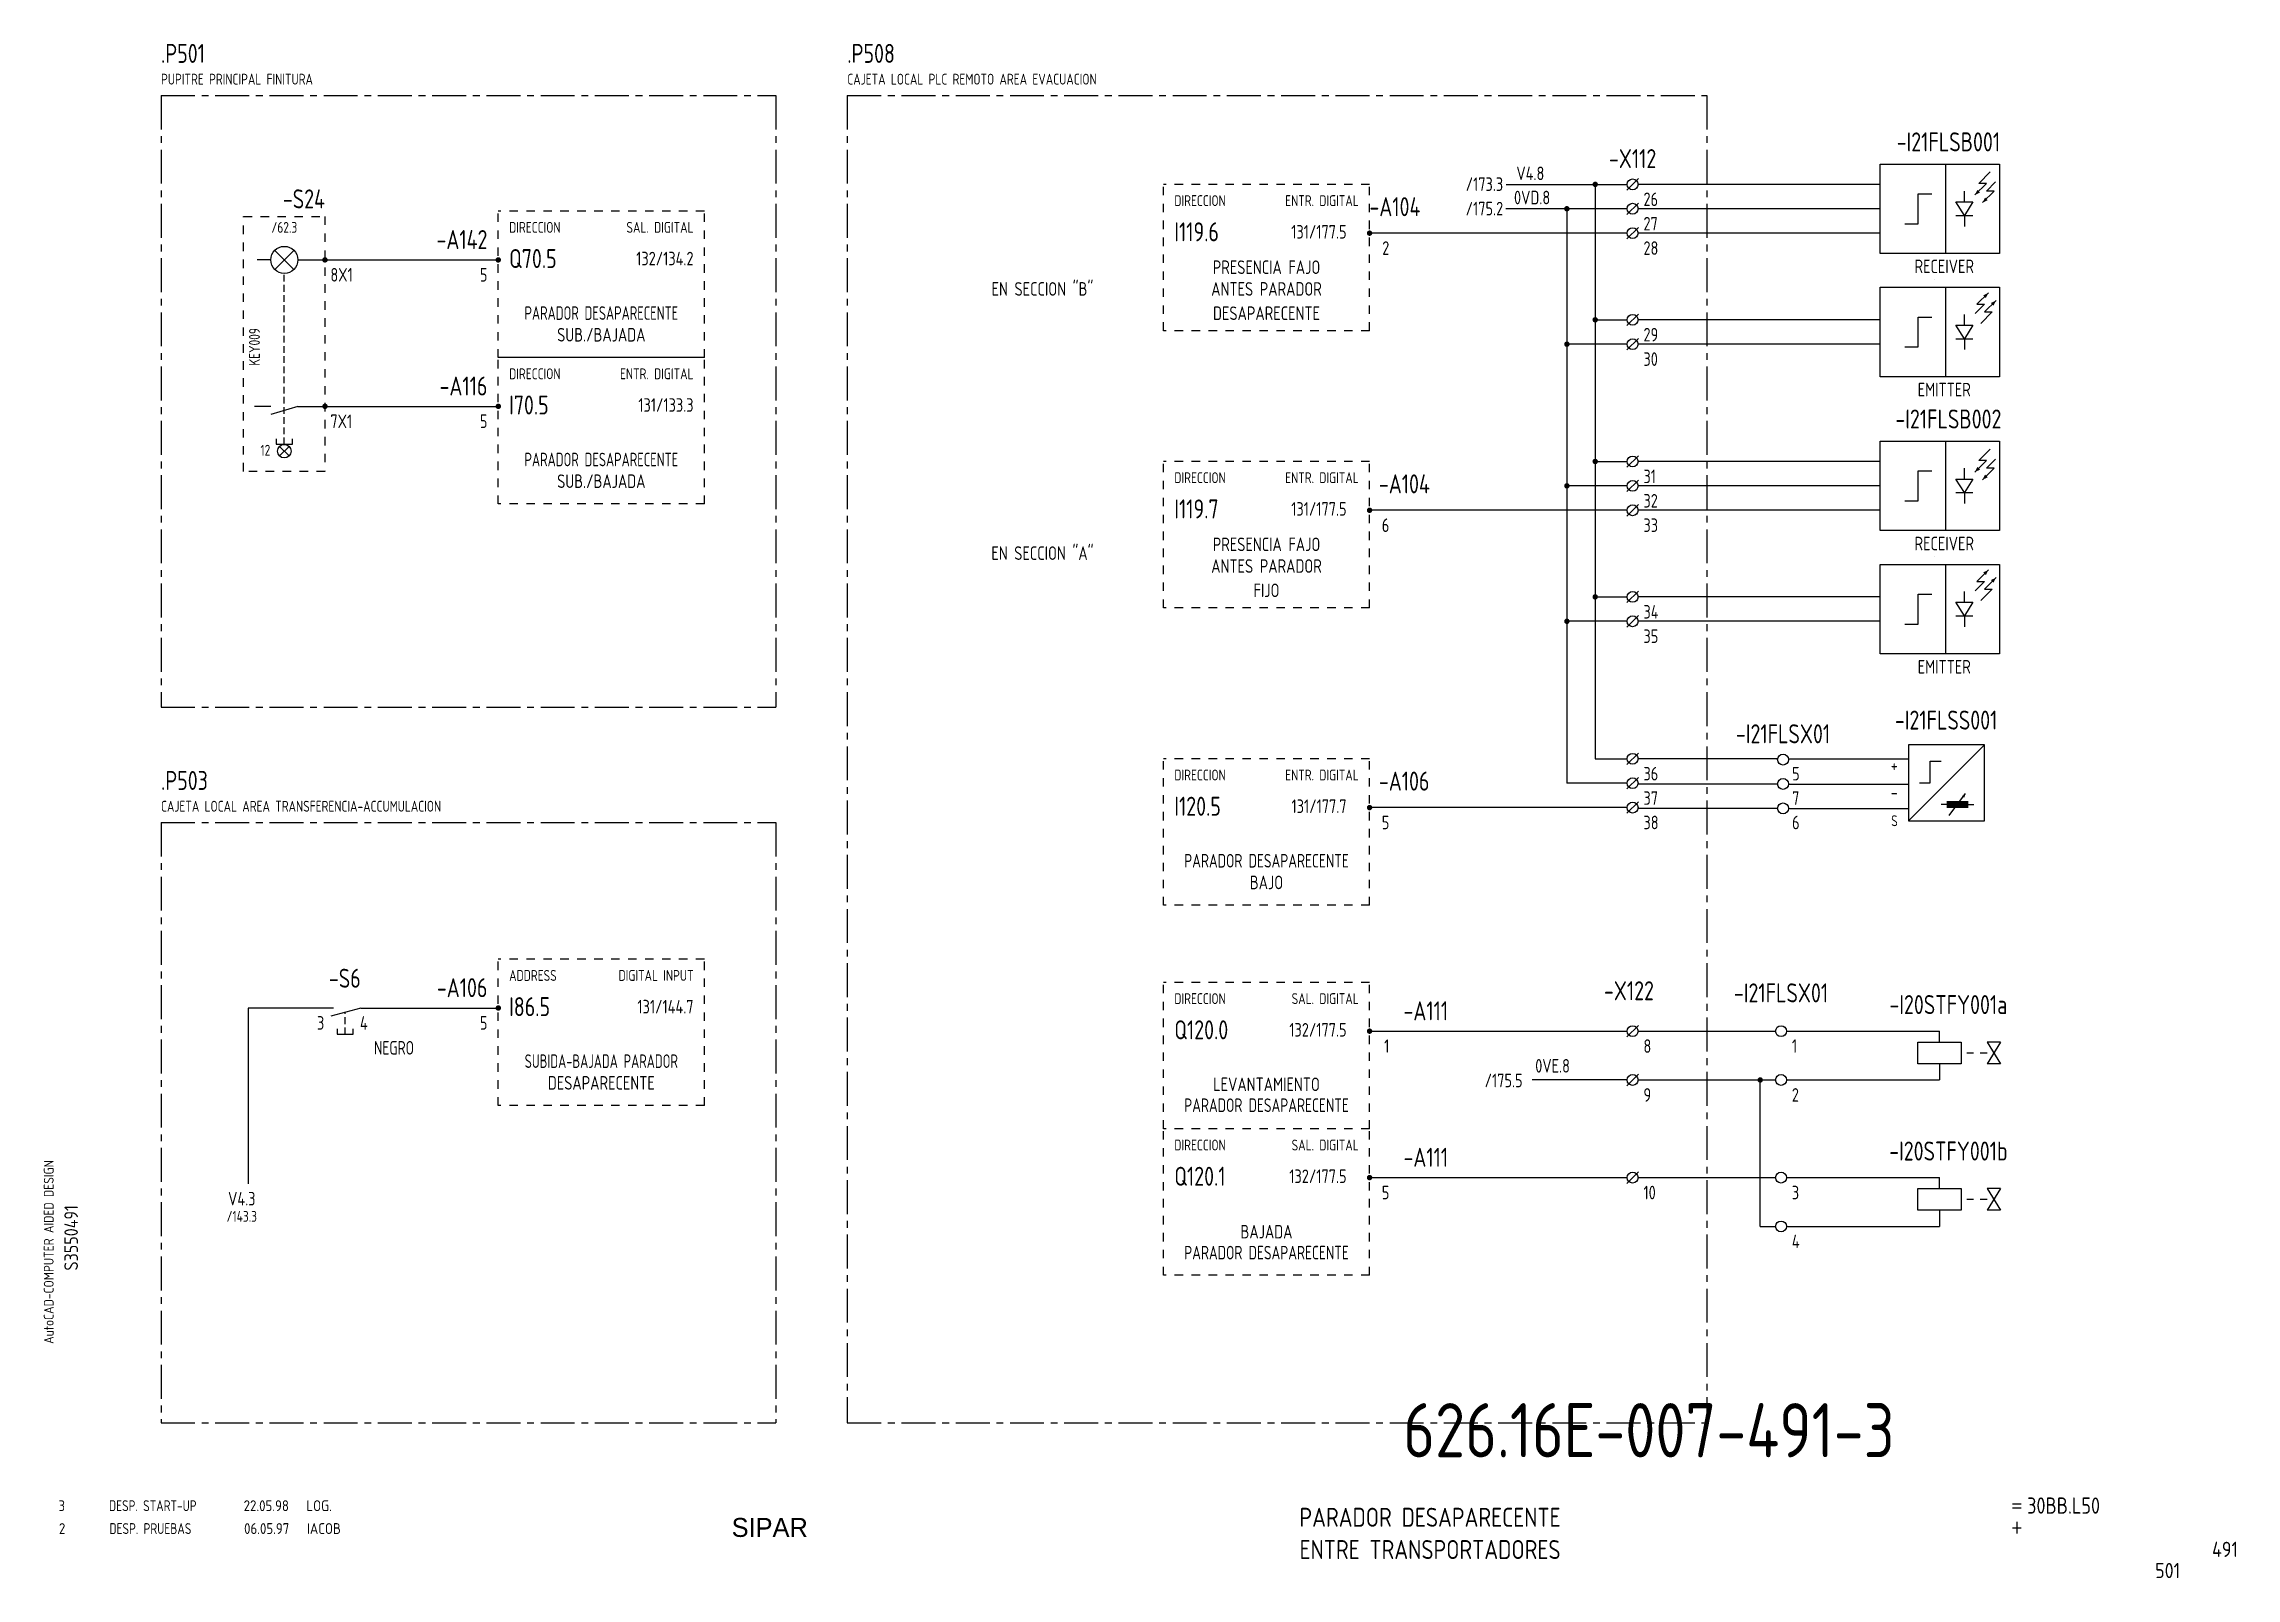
# Model space of a CAD drawing. Extents: x 10 to 414, y 6 to 289.
import ezdxf
from ezdxf.enums import TextEntityAlignment as Align

# ---------------------------------------------------------------- set-up
doc = ezdxf.new("R2010")
doc.units = 0
doc.header["$LTSCALE"] = 5
doc.header["$MEASUREMENT"] = 0
for name, pattern in [('CENTER', [2, 1.25, -0.25, 0.25, -0.25]), ('HIDDEN', [0.375, 0.25, -0.125]), ('HIDDEN1', [0.625, 0.3125, -0.3125])]:
    doc.linetypes.add(name, pattern=pattern)
doc.layers.get('0').update_dxf_attribs({"linetype": 'CONTINUOUS'})
doc.layers.add('CART', color=7, linetype='CONTINUOUS')
doc.styles.add('DIN', font='DIN.shx', dxfattribs={"width": 0.85})
doc.styles.add('N', font='ROMANS', dxfattribs={"width": 0.85, "height": 3})
doc.styles.add('SIMPLEX', font='SIMPLEX', dxfattribs={"width": 0.85})
doc.styles.add('X', font='UNIV.SHX', dxfattribs={"height": 3.5})

# ---------------------------------------------------------------- blocks, each defined once
blk = doc.blocks.new('B5-3')
at = {"linetype": 'Continuous', "const_width": 0.5}
blk.add_lwpolyline([(-0.25, 0, 1), (0.25, 0, 1)], format="xyb", close=True, dxfattribs=at)
blk = doc.blocks.new('NORMALE')
at = {"linetype": 'Continuous'}
blk.add_line((-1.06, -1.06), (1.06, 1.06), dxfattribs=at)
at = {"color": 7}
blk.add_circle((0, 0), 1, dxfattribs=at)
at = {"color": 7, "style": 'SIMPLEX', "flags": 9}
for tag, p in [('QUADRO', (-7.5, 4)), ('SEZIONE', (-7.5, 2.5)), ('NUMO', (-7.5, 1)), ('NUMM', (-7.5, -0.5)), ('NOTEM', (-7.5, -2)), ('NOTEV', (-7.5, -3.5)), ('UTENZA', (-7.5, -5)), ('RIP', (-7.5, -6.5)), ('RAGGIO', (-7.5, -8))]:
    blk.add_attdef(tag, p, '', height=1, dxfattribs=at)
at = {"color": 3, "style": 'SIMPLEX', "flags": 8}
for tag, p in [('NUMI', (1.5, 0.5)), ('MORSETTIERA', (1.5, -2.5))]:
    blk.add_attdef(tag, p, '', height=2, dxfattribs=at)
blk = doc.blocks.new('REV2')
at = {"color": 3, "style": 'DIN'}
for s, width, p in [('2', 0.9, (12.45, 13.79)), ('DESP. PRUEBAS', 0.8, (21.76, 13.79)), ('06.05.97', 0.9, (46.59, 13.79)), ('IACOB', 0.9, (58.16, 13.79))]:
    blk.add_text(s, height=2, dxfattribs=dict(at, width=width)).set_placement(p)
blk = doc.blocks.new('DESP')
at = {"color": 3, "style": 'DIN'}
for s, width, p in [('3', 0.9, (7.45, 13.02)), ('DESP. START-UP', 0.8, (16.76, 13.02)), ('22.05.98', 0.9, (41.59, 13.02)), ('LOG.', 0.9, (53.16, 13.02))]:
    blk.add_text(s, height=2, dxfattribs=dict(at, width=width)).set_placement(p)

msp = doc.modelspace()

# ---------------------------------------------------------------- linework, layer by layer
at = {"color": 3, "linetype": 'CENTER'}
for p, q in [((31.27, 279), (144.62, 279)), ((31.27, 279), (31.27, 166.22)), ((144.62, 279), (144.62, 166.22)), ((157.8, 279), (157.8, 34.27)), ((157.8, 279), (316.27, 279)), ((316.27, 279), (316.27, 34.27)), ((31.27, 166.22), (144.62, 166.22)), ((31.27, 144.96), (144.62, 144.96)), ((31.27, 144.96), (31.27, 34.27)), ((144.62, 144.96), (144.62, 34.27)), ((31.27, 34.27), (144.62, 34.27)), ((157.8, 34.27), (316.27, 34.27))]:
    msp.add_line(p, q, dxfattribs=at)
for p, q in [((348.25, 266.36), (370.25, 266.36)), ((348.25, 249.86), (348.25, 266.36)), ((360.25, 266.36), (360.25, 249.86)), ((370.25, 266.36), (370.25, 249.86)), ((279.26, 262.61), (301.59, 262.61)), ((348.25, 262.61), (303.59, 262.61)), ((348.25, 258.11), (303.59, 258.11)), ((348.25, 253.61), (303.59, 253.61)), ((51.5, 248.68), (49, 248.68)), ((56.5, 248.68), (61.5, 248.68)), ((61.5, 248.68), (93.45, 248.68)), ((370.25, 249.86), (348.25, 249.86)), ((348.25, 243.64), (370.25, 243.64)), ((348.25, 227.14), (348.25, 243.64)), ((360.25, 243.64), (360.25, 227.14)), ((370.25, 243.64), (370.25, 227.14)), ((295.69, 237.64), (301.59, 237.64)), ((348.25, 237.64), (303.59, 237.64)), ((348.25, 233.14), (303.59, 233.14)), ((370.25, 227.14), (348.25, 227.14)), ((51.5, 221.68), (48.5, 221.68)), ((56.5, 221.68), (51.5, 220.18)), ((56.5, 221.68), (61.5, 221.68)), ((61.5, 221.68), (93.45, 221.68)), ((52.5, 215.68), (52.5, 214.68)), ((52.5, 214.68), (55.5, 214.68)), ((55.5, 214.68), (55.5, 215.68)), ((348.25, 198.77), (348.25, 215.27)), ((348.25, 215.27), (370.25, 215.27)), ((360.25, 215.27), (360.25, 198.77)), ((370.25, 215.27), (370.25, 198.77)), ((295.69, 211.52), (301.59, 211.52)), ((348.25, 211.52), (303.59, 211.52)), ((348.25, 207.02), (303.59, 207.02)), ((348.25, 202.52), (303.59, 202.52)), ((370.25, 198.77), (348.25, 198.77)), ((348.25, 176.05), (348.25, 192.55)), ((348.25, 192.55), (370.25, 192.55)), ((360.25, 192.55), (360.25, 176.05)), ((370.25, 192.55), (370.25, 176.05)), ((295.69, 186.55), (301.59, 186.55)), ((348.25, 186.55), (303.59, 186.55)), ((348.25, 182.05), (303.59, 182.05)), ((370.25, 176.05), (348.25, 176.05)), ((353.47, 145.28), (367.47, 159.28)), ((353.47, 159.28), (353.47, 145.28)), ((367.47, 159.28), (353.47, 159.28)), ((367.47, 145.28), (367.47, 159.28)), ((295.69, 156.71), (301.59, 156.71)), ((357.47, 152.28), (357.47, 156.28)), ((357.47, 156.28), (359.47, 156.28)), ((355.47, 152.28), (357.47, 152.28)), ((360.97, 146.28), (363.97, 150.28)), ((360.47, 148.28), (359.47, 148.28)), ((364.47, 148.28), (365.47, 148.28)), ((353.47, 145.28), (367.47, 145.28)), ((47.32, 110.76), (47.32, 78.36)), ((63.09, 110.76), (47.32, 110.76)), ((68.09, 110.76), (62.59, 109.26)), ((68.09, 110.76), (93.45, 110.76)), ((63.72, 106.94), (63.72, 105.94)), ((63.72, 105.94), (66.72, 105.94)), ((66.72, 105.94), (66.72, 106.94)), ((254.09, 106.49), (301.59, 106.49)), ((303.59, 106.49), (328.95, 106.49)), ((330.95, 106.49), (359.19, 106.49)), ((364.19, 102.49), (365.44, 102.49)), ((366.69, 102.49), (367.94, 102.49)), ((303.59, 97.49), (328.95, 97.49)), ((330.95, 97.49), (359.19, 97.49)), ((254.09, 79.49), (301.59, 79.49)), ((303.59, 79.49), (328.95, 79.49)), ((330.95, 79.49), (359.19, 79.49)), ((364.19, 75.49), (365.44, 75.49)), ((366.69, 75.49), (367.94, 75.49)), ((326.11, 70.49), (328.95, 70.49)), ((330.95, 70.49), (359.19, 70.49))]:
    msp.add_line(p, q)
at = {"color": 1}
for p, q in [((365.69, 260.65), (367.81, 262.78)), ((366.4, 262.78), (368.52, 264.9)), ((367.81, 262.78), (366.4, 262.78)), ((367.81, 261.36), (369.51, 263.06)), ((367.11, 259.24), (369.23, 261.36)), ((369.23, 261.36), (367.81, 261.36)), ((368.17, 242.61), (366.05, 240.49)), ((367.47, 240.49), (365.77, 238.79)), ((366.05, 240.49), (367.47, 240.49)), ((368.88, 239.08), (366.76, 236.95)), ((369.59, 241.2), (367.47, 239.08)), ((367.47, 239.08), (368.88, 239.08)), ((365.69, 209.56), (367.81, 211.68)), ((366.4, 211.68), (368.52, 213.8)), ((367.81, 211.68), (366.4, 211.68)), ((367.11, 208.15), (369.23, 210.27)), ((367.81, 210.27), (369.51, 211.96)), ((369.23, 210.27), (367.81, 210.27)), ((368.17, 191.52), (366.05, 189.4)), ((369.59, 190.1), (367.47, 187.98)), ((367.47, 189.4), (365.77, 187.7)), ((366.05, 189.4), (367.47, 189.4)), ((368.88, 187.98), (366.76, 185.86)), ((367.47, 187.98), (368.88, 187.98))]:
    msp.add_line(p, q, dxfattribs=at)
at = {"linetype": 'HIDDEN1'}
for p, q in [((254.09, 262.61), (216.09, 262.61)), ((216.09, 235.61), (216.09, 262.61)), ((254.09, 235.61), (254.09, 262.61)), ((46.5, 209.68), (46.5, 256.68)), ((46.5, 256.68), (61.5, 256.68)), ((61.5, 256.68), (61.5, 209.68)), ((131.45, 257.68), (93.45, 257.68)), ((93.45, 230.68), (93.45, 257.68)), ((131.45, 230.68), (131.45, 257.68)), ((254.09, 235.61), (216.09, 235.61)), ((93.45, 203.68), (93.45, 230.68)), ((131.45, 203.68), (131.45, 230.68)), ((216.09, 184.52), (216.09, 211.52)), ((254.09, 211.52), (216.09, 211.52)), ((254.09, 184.52), (254.09, 211.52)), ((61.5, 209.68), (46.5, 209.68)), ((131.45, 203.68), (93.45, 203.68)), ((254.09, 184.52), (216.09, 184.52)), ((216.09, 129.71), (216.09, 156.71)), ((254.09, 156.71), (216.09, 156.71)), ((254.09, 129.71), (254.09, 156.71)), ((254.09, 129.71), (216.09, 129.71)), ((131.45, 119.76), (93.45, 119.76)), ((93.45, 92.76), (93.45, 119.76)), ((131.45, 92.76), (131.45, 119.76)), ((254.09, 115.49), (216.09, 115.49)), ((216.09, 88.49), (216.09, 115.49)), ((254.09, 88.49), (254.09, 115.49)), ((131.45, 92.76), (93.45, 92.76)), ((254.09, 88.49), (216.09, 88.49)), ((216.09, 61.49), (216.09, 88.49)), ((254.09, 61.49), (254.09, 88.49)), ((254.09, 61.49), (216.09, 61.49))]:
    msp.add_line(p, q, dxfattribs=at)
at = {"linetype": 'Continuous'}
for p, q in [((295.69, 262.61), (295.69, 156.71)), ((363.75, 256.86), (362.19, 259.36)), ((362.19, 259.36), (365.31, 259.36)), ((363.75, 259.36), (363.75, 261.36)), ((365.31, 259.36), (363.75, 256.86)), ((301.59, 258.11), (279.23, 258.11)), ((290.47, 258.11), (290.47, 152.21)), ((362.19, 256.86), (365.31, 256.86)), ((363.75, 256.86), (363.75, 254.86)), ((301.59, 253.61), (254.09, 253.61)), ((55.77, 246.91), (52.23, 250.44)), ((52.23, 246.91), (55.77, 250.44)), ((363.75, 236.64), (363.75, 238.64)), ((362.19, 236.64), (365.31, 236.64)), ((363.75, 234.14), (362.19, 236.64)), ((365.31, 236.64), (363.75, 234.14)), ((131.45, 230.68), (93.45, 230.68)), ((301.59, 233.14), (290.47, 233.14)), ((362.19, 234.14), (365.31, 234.14)), ((363.75, 234.14), (363.75, 232.14)), ((53.12, 212.54), (54.88, 214.3)), ((54.88, 212.54), (53.12, 214.3)), ((363.75, 208.27), (363.75, 210.27)), ((301.59, 207.02), (290.47, 207.02)), ((363.75, 205.77), (362.19, 208.27)), ((362.19, 208.27), (365.31, 208.27)), ((365.31, 208.27), (363.75, 205.77)), ((301.59, 202.52), (254.09, 202.52)), ((362.19, 205.77), (365.31, 205.77)), ((363.75, 205.77), (363.75, 203.77)), ((363.75, 185.55), (363.75, 187.55)), ((301.59, 182.05), (290.47, 182.05)), ((362.19, 185.55), (365.31, 185.55)), ((363.75, 183.05), (362.19, 185.55)), ((362.19, 183.05), (365.31, 183.05)), ((365.31, 185.55), (363.75, 183.05)), ((363.75, 183.05), (363.75, 181.05)), ((329.32, 156.71), (303.59, 156.71)), ((331.32, 156.71), (353.47, 156.71)), ((301.59, 152.21), (290.47, 152.21)), ((329.32, 152.05), (303.59, 152.05)), ((331.32, 152.05), (353.47, 152.05)), ((301.59, 147.71), (254.09, 147.71)), ((329.32, 147.56), (303.59, 147.56)), ((331.32, 147.56), (353.47, 147.56)), ((359.19, 104.49), (359.19, 106.49)), ((355.19, 104.49), (363.19, 104.49)), ((355.19, 100.49), (355.19, 104.49)), ((363.19, 104.49), (363.19, 100.49)), ((370.44, 104.49), (367.94, 100.49)), ((367.94, 104.49), (370.44, 100.49)), ((370.44, 104.49), (367.94, 104.49)), ((301.59, 97.49), (284.06, 97.49)), ((326.11, 70.49), (326.11, 97.49)), ((363.19, 100.49), (355.19, 100.49)), ((359.19, 100.49), (359.19, 97.49)), ((370.44, 100.49), (367.94, 100.49)), ((355.19, 77.49), (363.19, 77.49)), ((355.19, 73.49), (355.19, 77.49)), ((359.19, 77.49), (359.19, 79.49)), ((363.19, 77.49), (363.19, 73.49)), ((367.94, 77.49), (370.44, 73.49)), ((370.44, 77.49), (367.94, 73.49)), ((370.44, 77.49), (367.94, 77.49)), ((363.19, 73.49), (355.19, 73.49)), ((359.19, 73.49), (359.19, 70.49)), ((370.44, 73.49), (367.94, 73.49))]:
    msp.add_line(p, q, dxfattribs=at)
at = {"linetype": 'HIDDEN'}
for p, q in [((54, 214.68), (54, 246.18)), ((65.22, 105.93), (65.22, 109.98))]:
    msp.add_line(p, q, dxfattribs=at)
at = {"color": 5, "linetype": 'Continuous'}
for p, q in [((358.16, 245.03), (358.16, 245.03)), ((358.16, 193.94), (358.16, 193.94))]:
    msp.add_line(p, q, dxfattribs=at)
at = {"color": 2}
for points in [[(352.75, 255.36), (355.25, 255.36), (355.25, 260.86), (357.75, 260.86)], [(352.75, 232.64), (355.25, 232.64), (355.25, 238.14), (357.75, 238.14)], [(352.75, 204.27), (355.25, 204.27), (355.25, 209.77), (357.75, 209.77)], [(352.75, 181.55), (355.25, 181.55), (355.25, 187.05), (357.75, 187.05)]]:
    msp.add_lwpolyline(points, dxfattribs=at)
at = {"color": 1}
for points in [[(365.69, 260.65, 0, 0.7, 0), (366.4, 261.36, 0.7, 0.7, 0)], [(367.11, 259.24, 0, 0.7, 0), (367.81, 259.95, 0.7, 0.7, 0)], [(368.17, 242.61, 0, 0.7, 0), (367.47, 241.9, 0.7, 0.7, 0)], [(369.59, 241.2, 0, 0.7, 0), (368.88, 240.49, 0.7, 0.7, 0)], [(365.69, 209.56, 0, 0.7, 0), (366.4, 210.27, 0.7, 0.7, 0)], [(367.11, 208.15, 0, 0.7, 0), (367.81, 208.85, 0.7, 0.7, 0)], [(368.17, 191.52, 0, 0.7, 0), (367.47, 190.81, 0.7, 0.7, 0)], [(369.59, 190.1, 0, 0.7, 0), (368.88, 189.4, 0.7, 0.7, 0)]]:
    msp.add_lwpolyline(points, format="xyseb", dxfattribs=at)
msp.add_lwpolyline([(363.97, 150.28, 0, 0.525, 0), (363.52, 149.68, 0.525, 0.525, 0)], format="xyseb")
at = {"const_width": 1.25}
msp.add_lwpolyline([(360.47, 148.28), (364.47, 148.28)], dxfattribs=at)
msp.add_circle((54, 248.68), 2.5)
at = {"linetype": 'Continuous'}
msp.add_circle((54, 213.42), 1.25, dxfattribs=at)
at = {"color": 7}
for centre in [(330.32, 156.56), (330.32, 152.06), (330.32, 147.56), (329.95, 106.49), (329.95, 97.49), (329.95, 79.49), (329.95, 70.49)]:
    msp.add_circle(centre, 1, dxfattribs=at)

# ---------------------------------------------------------------- block references
at = {"xscale": -1}
for p in [(295.69, 262.61), (290.47, 258.11), (254.09, 253.61), (295.69, 237.64), (290.47, 233.14), (295.69, 211.52), (290.47, 207.02), (254.09, 202.52), (295.69, 186.55), (290.47, 182.05), (254.09, 147.71), (254.09, 106.49), (326.11, 97.49), (254.09, 79.49)]:
    msp.add_blockref('B5-3', p, dxfattribs=at)
at = {"linetype": 'Continuous'}
for name, p in [('NORMALE', (302.59, 262.61)), ('NORMALE', (302.59, 258.11)), ('NORMALE', (302.59, 253.61)), ('NORMALE', (302.59, 237.64)), ('NORMALE', (302.59, 233.14)), ('NORMALE', (302.59, 211.52)), ('NORMALE', (302.59, 207.02)), ('NORMALE', (302.59, 202.52)), ('NORMALE', (302.59, 186.55)), ('NORMALE', (302.59, 182.05)), ('NORMALE', (302.59, 156.71)), ('NORMALE', (302.59, 152.21)), ('NORMALE', (302.59, 147.71)), ('NORMALE', (302.59, 106.49)), ('NORMALE', (302.59, 97.49)), ('NORMALE', (302.59, 79.49)), ('DESP', (4.92, 4.98)), ('REV2', (0, 0))]:
    msp.add_blockref(name, p, dxfattribs=at)
for p in [(61.5, 248.68), (93.45, 248.68), (61.5, 221.68), (93.45, 221.68), (93.45, 110.76)]:
    msp.add_blockref('B5-3', p)

# ---------------------------------------------------------------- texts
at = {"color": 3, "style": 'DIN', "width": 0.8}
for s, p in [('.P501', (31.27, 285)), ('.P508', (157.8, 285)), ('-A104', (254.06, 256.74)), ('I119.6', (218.09, 252.11)), ('Q70.5', (95.45, 247.18)), ('I70.5', (95.45, 220.18)), ('-A104', (255.81, 205.64)), ('I119.7', (218.09, 201.02)), ('.P503', (31.27, 150.96)), ('-A106', (255.81, 150.84)), ('I120.5', (218.09, 146.21)), ('I86.5', (95.45, 109.26)), ('Q120.0', (218.09, 104.99)), ('Q120.1', (218.09, 77.99))]:
    msp.add_text(s, height=3.5, dxfattribs=at).set_placement(p)
at = {"style": 'DIN', "width": 0.8}
for s, height, p in [('PUPITRE PRINCIPAL FINITURA', 2, (31.27, 281)), ('CAJETA LOCAL PLC REMOTO AREA EVACUACION', 2, (157.8, 281)), ('26', 2.5, (304.59, 258.61)), ('27', 2.5, (304.59, 254.11)), ('28', 2.5, (304.59, 249.61)), ('8X1', 2.5, (62.5, 244.68)), ('29', 2.5, (304.59, 233.64)), ('30', 2.5, (304.59, 229.14)), ('7X1', 2.5, (62.5, 217.68)), ('31', 2.5, (304.59, 207.52)), ('32', 2.5, (304.59, 203.02)), ('33', 2.5, (304.59, 198.52)), ('34', 2.5, (304.59, 182.55)), ('35', 2.5, (304.59, 178.05)), ('36', 2.5, (304.59, 152.71)), ('5', 2.5, (331.99, 152.71)), ('37', 2.5, (304.59, 148.21)), ('7', 2.5, (331.99, 148.21)), ('CAJETA LOCAL AREA TRANSFERENCIA-ACCUMULACION', 2, (31.27, 146.96)), ('38', 2.5, (304.59, 143.71)), ('6', 2.5, (331.99, 143.71)), ('8', 2.5, (304.59, 102.49)), ('1', 2.5, (331.95, 102.49)), ('9', 2.5, (304.59, 93.49)), ('2', 2.5, (331.95, 93.49)), ('10', 2.5, (304.59, 75.49)), ('3', 2.5, (331.95, 75.49)), ('4', 2.5, (331.95, 66.49))]:
    msp.add_text(s, height=height, dxfattribs=at).set_placement(p)
at = {"color": 3, "style": 'DIN', "width": 0.8}
for s, p in [('-I21FLSB001', (360.81, 268.69)), ('-X112', (302.59, 265.61)), ('-I21FLSB002', (360.81, 217.6)), ('-I21FLSX01', (330.32, 159.56)), ('-I21FLSS001', (360.39, 162.09)), ('-I21FLSX01', (329.95, 111.8)), ('-I20STFY001a', (360.81, 109.64)), ('-I20STFY001b', (360.81, 82.64))]:
    msp.add_text(s, height=3.5, dxfattribs=at).set_placement(p, align=Align.CENTER)
at = {"style": 'DIN', "width": 0.8}
for s, p in [('/173.3', (278.72, 261.39)), ('V4.8', (286.31, 263.39)), ('/175.2', (278.72, 256.89)), ('0VD.8', (287.39, 258.93)), ('131/177.5', (249.85, 252.61)), ('2', (257.73, 249.61)), ('5', (91.45, 244.68)), ('132/134.2', (129.45, 247.68)), ('131/133.3', (129.45, 220.68)), ('5', (91.45, 217.68)), ('131/177.5', (249.85, 201.52)), ('6', (257.73, 198.52)), ('131/177.7', (249.85, 146.71)), ('5', (257.73, 143.71)), ('3', (61.37, 106.76)), ('4', (69.38, 106.76)), ('5', (91.45, 106.76)), ('131/144.7', (129.45, 109.76)), ('132/177.5', (249.85, 105.49)), ('1', (257.73, 102.49)), ('0VE.8', (291.03, 98.85)), ('/175.5', (282.3, 96.15)), ('132/177.5', (249.85, 78.49)), ('5', (257.73, 75.49))]:
    msp.add_text(s, height=2.5, dxfattribs=at).set_placement(p, align=Align.RIGHT)
at = {"color": 3, "style": 'DIN', "width": 0.8}
for s, p in [('-S24', (61.5, 258.18)), ('-A142', (91.45, 250.68)), ('-A116', (91.45, 223.68)), ('-S6', (68.09, 114.5)), ('-A106', (91.45, 112.76)), ('-X122', (306.52, 112.19)), ('-A111', (268.57, 108.49)), ('-A111', (268.57, 81.49))]:
    msp.add_text(s, height=3.5, dxfattribs=at).set_placement(p, align=Align.RIGHT)
at = {"color": 1, "style": 'DIN', "width": 0.8}
for s, p in [('DIRECCION', (218.09, 258.61)), ('DIRECCION', (95.45, 253.68)), ('DIRECCION', (95.45, 226.68)), ('DIRECCION', (218.09, 207.52)), ('DIRECCION', (218.09, 152.71)), ('ADDRESS', (95.45, 115.76)), ('DIRECCION', (218.09, 111.49)), ('DIRECCION', (218.09, 84.49))]:
    msp.add_text(s, height=2, dxfattribs=at).set_placement(p)
for s, height, p in [('ENTR. DIGITAL', 2, (252.09, 258.61)), ('ENTR. DIGITAL', 2, (129.45, 226.68)), ('12', 2, (51.41, 212.59)), ('ENTR. DIGITAL', 2, (252.09, 207.52)), ('ENTR. DIGITAL', 2, (252.09, 152.71)), ('+', 2.5, (351.47, 154.28)), ('-', 2.5, (351.47, 149.28)), ('S', 2, (351.47, 144.28)), ('DIGITAL INPUT', 2, (129.45, 115.76)), ('SAL. DIGITAL', 2, (252.09, 111.49)), ('SAL. DIGITAL', 2, (252.09, 84.49))]:
    msp.add_text(s, height=height, dxfattribs=at).set_placement(p, align=Align.RIGHT)
for s, height, p in [('/62.3', 2, (54, 253.68)), ('RECEIVER', 2.5, (360.04, 246.24)), ('EMITTER', 2.5, (360.04, 223.52)), ('RECEIVER', 2.5, (360.04, 195.14)), ('EMITTER', 2.5, (360.04, 172.42))]:
    msp.add_text(s, height=height, dxfattribs=at).set_placement(p, align=Align.CENTER)
at = {"color": 1, "linetype": 'Continuous', "style": 'DIN', "width": 0.8}
msp.add_text('SAL. DIGITAL', height=2, dxfattribs=at).set_placement((129.45, 253.68), align=Align.RIGHT)
at = {"style": 'DIN'}
for s, height, width, p in [('PRESENCIA FAJO', 2.5, 0.8, (235.09, 246.08)), ('EN SECCION "B"', 2.5, 0.8, (193.78, 242.08)), ('ANTES PARADOR', 2.5, 0.8, (235.09, 242.08)), ('PARADOR DESAPARECENTE', 2.5, 0.7, (112.45, 237.63)), ('DESAPARECENTE', 2.5, 0.8, (235.09, 237.6)), ('SUB./BAJADA', 2.5, 0.8, (112.45, 233.63)), ('PARADOR DESAPARECENTE', 2.5, 0.7, (112.45, 210.63)), ('SUB./BAJADA', 2.5, 0.8, (112.45, 206.63)), ('EN SECCION "A"', 2.5, 0.8, (193.78, 193.37)), ('PRESENCIA FAJO', 2.5, 0.8, (235.09, 194.99)), ('ANTES PARADOR', 2.5, 0.8, (235.09, 190.99)), ('FIJO', 2.5, 0.8, (235.09, 186.51)), ('PARADOR DESAPARECENTE', 2.5, 0.75, (235.09, 136.66)), ('BAJO', 2.5, 0.8, (235.09, 132.66)), ('NEGRO', 2.5, 0.75, (74.23, 102.17)), ('SUBIDA-BAJADA PARADOR', 2.5, 0.7, (112.45, 99.71)), ('DESAPARECENTE', 2.5, 0.8, (112.45, 95.71)), ('LEVANTAMIENTO', 2.5, 0.8, (235.09, 95.44)), ('PARADOR DESAPARECENTE', 2.5, 0.75, (235.09, 91.59)), ('V4.3', 2.5, 0.8, (46.16, 74.36)), ('/143.3', 2, 0.8, (46.16, 71.36)), ('BAJADA', 2.5, 0.8, (235.09, 68.27)), ('PARADOR DESAPARECENTE', 2.5, 0.75, (235.09, 64.41))]:
    msp.add_text(s, height=height, dxfattribs=dict(at, width=width)).set_placement(p, align=Align.CENTER)
at = {"color": 1, "style": 'DIN', "width": 0.8}
msp.add_text('KEY009', height=2, rotation=90, dxfattribs=at).set_placement((49.5, 229.18))
at = {"color": 2, "style": 'DIN', "width": 0.85}
for s, p in [('PARADOR DESAPARECENTE', (265.24, 15.12)), ('ENTRE TRANSPORTADORES', (265.24, 9.17))]:
    msp.add_text(s, height=3.5, dxfattribs=at).set_placement(p, align=Align.CENTER)
at = {"color": 2, "insert": (260.29, 37.92), "char_height": 10, "width": 111.0411, "attachment_point": 1, "style": 'DIN'}
msp.add_mtext('626.16E-007-491-3', dxfattribs=at)
at = {"layer": 'CART', "color": 1, "style": 'DIN', "width": 0.9}
msp.add_text('AutoCAD-COMPUTER AIDED DESIGN', height=1.8, rotation=90, dxfattribs=at).set_placement((11.47, 48.84))
at = {"layer": 'CART', "color": 3, "style": 'N', "width": 0.85}
for s, p in [('=', (372.24, 17.91)), ('+', (372.24, 13.87))]:
    msp.add_text(s, height=2.5, dxfattribs=at).set_placement(p)
at = {"layer": 'CART', "color": 3, "style": 'DIN', "width": 0.9, "flags": 1}
msp.add_attdef('S3550491', text='', height=2.5, rotation=90, dxfattribs=at).set_placement((15.95, 68.38), align=Align.CENTER)
at = {"layer": 'CART', "color": 3, "style": 'DIN', "width": 0.85}
msp.add_attdef('30BB.L50', text='', height=3, dxfattribs=at).set_placement((375.33, 16.63), align=Align.BOTTOM_LEFT)
at = {"layer": 'CART', "color": 6, "style": 'X', "flags": 1}
msp.add_attdef('SIPAR', text='', height=3.5, dxfattribs=at).set_placement((143.5, 15), align=Align.MIDDLE)
at = {"layer": 'CART', "color": 2, "style": 'DIN', "width": 0.9, "flags": 1}
msp.add_attdef('491', text='', height=2.8, dxfattribs=at).set_placement((414.2, 9.56), align=Align.RIGHT)
at = {"layer": 'CART', "color": 7, "style": 'DIN', "width": 0.9, "flags": 1}
msp.add_attdef('501', (398.93, 5.65), '', height=2.8, dxfattribs=at)

doc.saveas('drawing.dxf')
